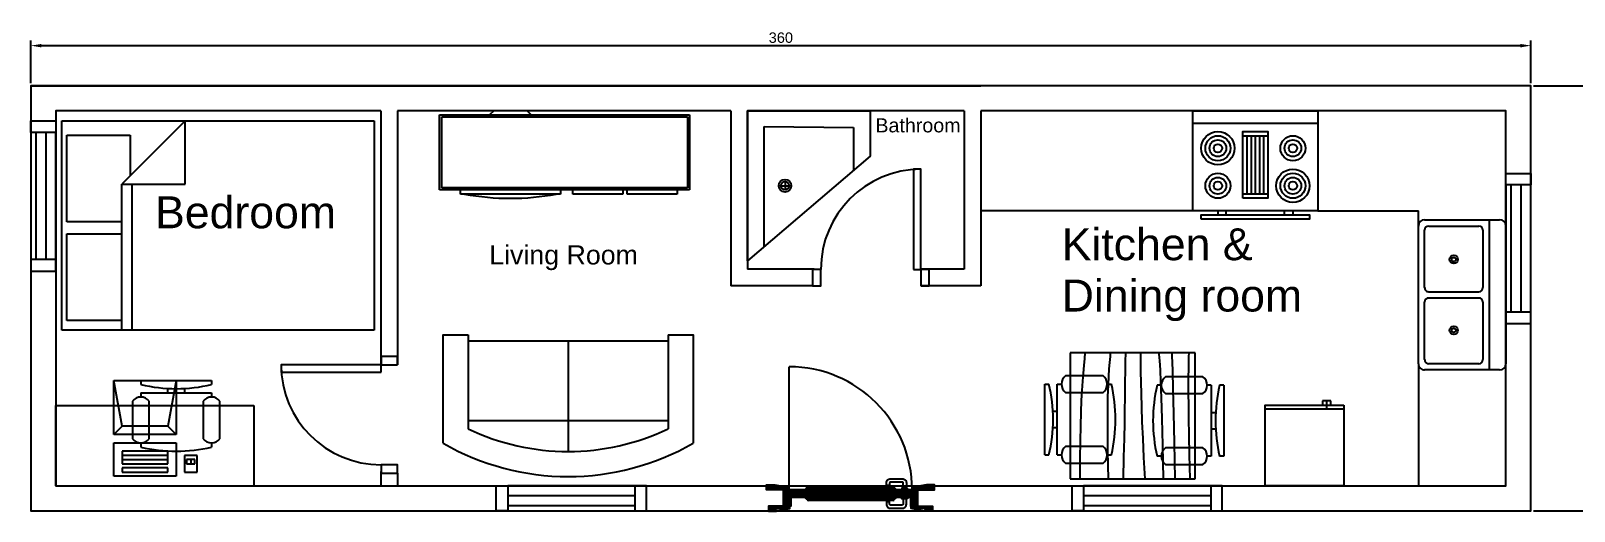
# Model space of a CAD drawing. Header units: inches. Extents: x -6116765 to 6074085, y -988255 to 3489801.
# Drawn here: x 150 to 520.4, y 398.2 to 513.4 of the extents above; entities that cross this region are included whole.
import ezdxf

# ---------------------------------------------------------------- set-up
doc = ezdxf.new("R2010")
doc.units = ezdxf.units.IN
doc.layers.add('Bathtub', color=30, linetype='Continuous', plot=False)
for name, color, linetype in [('Bed', 80, 'Continuous'), ('computer and desk', 10, 'Continuous'), ('Door', 6, 'Continuous'), ('Furnature', 4, 'Continuous'), ('Kitchen appliances', 11, 'Continuous'), ('Kitchen Counter', 51, 'Continuous'), ('measurements', 151, 'Continuous'), ('Text', 2, 'Continuous'), ('Wall', 7, 'Continuous'), ('Window', 5, 'Continuous')]:
    doc.layers.add(name, color=color, linetype=linetype)
doc.styles.get("Standard").update_dxf_attribs({"font": 'arial.ttf'})
doc.dimstyles.new('ISO-25', dxfattribs={"dimtxt": 2.5, "dimasz": 2.5, "dimexe": 1.25, "dimexo": 0.625, "dimtad": 1, "dimtxsty": 'Standard', "dimcen": 2.5, "dimadec": 0, "dimazin": 0, "dimtfac": 1, "dimtmove": 0, "dimatfit": 3, "dimfxl": 1, "dimarcsym": 0})

# ---------------------------------------------------------------- blocks, each defined once
blk = doc.blocks.new('D710')
blk.add_lwpolyline([(260, 0), (305, 0), (305, 610), (260, 610)], close=True)
at = {"color": 0}
blk.add_arc((305, 0), 610, 90, 180, dxfattribs=at)
blk = doc.blocks.new('A$C1D9C1F6A')
at = {"layer": 'Door', "color": 3}
for points in [[(0, 0), (50, 0), (50, 100), (0, 100)], [(660, 0), (710, 0), (710, 100), (660, 100)]]:
    blk.add_lwpolyline(points, close=True, dxfattribs=at)
at = {"layer": 'Door', "color": 8}
blk.add_blockref('D710', (355, 100), dxfattribs=at)
blk = doc.blocks.new('door bathroom 750 plan')
h = blk.add_hatch()
h.set_pattern_fill('LINE', color=8, scale=2, angle=45, style=0)
h.set_pattern_definition([(45, (368.1325, 26273.0836), (-4.490128, 4.490128), [])])
h.paths.add_polyline_path([(-377, -50), (-377, -4), (-365, -4), (-365, 50), (-410, 50), (-410, -50)])
edge = h.paths.add_edge_path()
edge.add_line((-457, 68), (-453, 68))
edge.add_line((-453, 68), (-453, 65))
edge.add_line((-453, 65), (-398, 65))
edge.add_line((-398, 65), (-398, 63))
edge.add_arc((-398, 60), 3, 0, 90, ccw=False)
edge.add_line((-395, 60), (-375, 60))
edge.add_line((-375, 60), (-375, 58))
edge.add_arc((-375, 55), 3, 0, 90, ccw=False)
edge.add_line((-372, 55), (-370, 55))
edge.add_line((-370, 55), (-370, 50))
edge.add_line((-370, 50), (-495, 50))
edge.add_line((-495, 50), (-495, 75))
edge.add_line((-495, 75), (-465, 75))
edge.add_line((-465, 75), (-465, 72))
edge.add_line((-465, 72), (-461, 72))
edge.add_arc((-457, 72), 4, 180, 270)
edge = h.paths.add_edge_path()
edge.add_line((-469, -68), (-465, -68))
edge.add_line((-465, -68), (-465, -65))
edge.add_line((-465, -65), (-410, -65))
edge.add_line((-410, -65), (-410, -63))
edge.add_arc((-410, -60), 3, 270, 360)
edge.add_line((-407, -60), (-387, -60))
edge.add_line((-387, -60), (-387, -58))
edge.add_arc((-387, -55), 3, 270, 360)
edge.add_line((-384, -55), (-382, -55))
edge.add_line((-382, -55), (-382, -50))
edge.add_line((-382, -50), (-507, -50))
edge.add_line((-507, -50), (-507, -75))
edge.add_line((-507, -75), (-477, -75))
edge.add_line((-477, -75), (-477, -72))
edge.add_line((-477, -72), (-473, -72))
edge.add_arc((-469, -72), 4, 90, 180, ccw=False)
h.paths.add_polyline_path([(-375, -49.5), (375, -49.5), (375, -4.5), (-375, -4.5)])
edge = h.paths.add_edge_path()
edge.add_arc((-240, 0.5), 5, 0, 90)
edge.add_line((-240, 5.5), (-250, 5.5))
edge.add_arc((-250, 10.5), 5, 180, 270, ccw=False)
edge.add_arc((-260, 10.5), 5, 360, 540)
edge.add_line((-265, 10.5), (-265, 5.5))
edge.add_line((-265, 5.5), (-270, 5.5))
edge.add_line((-270, 5.5), (-270, 0.5))
edge.add_line((-270, 0.5), (-275, 0.5))
edge.add_line((-275, 0.5), (-275, -4.5))
edge.add_line((-275, -4.5), (-235, -4.5))
edge.add_line((-235, -4.5), (-235, 0.5))
edge = h.paths.add_edge_path()
edge.add_line((-235, -54.5), (-235, -49.5))
edge.add_line((-235, -49.5), (-275, -49.5))
edge.add_line((-275, -49.5), (-275, -54.5))
edge.add_line((-275, -54.5), (-270, -54.5))
edge.add_line((-270, -54.5), (-270, -59.5))
edge.add_line((-270, -59.5), (-265, -59.5))
edge.add_line((-265, -59.5), (-265, -64.5))
edge.add_arc((-260, -64.5), 5, 180, 360)
edge.add_arc((-250, -64.5), 5, 90, 180, ccw=False)
edge.add_line((-250, -59.5), (-240, -59.5))
edge.add_arc((-240, -54.5), 5, 270, 360)
edge = h.paths.add_edge_path()
edge.add_line((270, 5.5), (265, 5.5))
edge.add_line((265, 5.5), (265, 10.5))
edge.add_arc((260, 10.5), 5, 0, 180)
edge.add_arc((250, 10.5), 5, -90, 0, ccw=False)
edge.add_line((250, 5.5), (240, 5.5))
edge.add_arc((240, 0.5), 5, 90, 180)
edge.add_line((235, 0.5), (235, -4.5))
edge.add_line((235, -4.5), (275, -4.5))
edge.add_line((275, -4.5), (275, 0.5))
edge.add_line((275, 0.5), (270, 0.5))
edge.add_line((270, 0.5), (270, 5.5))
edge = h.paths.add_edge_path()
edge.add_line((275, -49.5), (235, -49.5))
edge.add_line((235, -49.5), (235, -54.5))
edge.add_arc((240, -54.5), 5, 180, 270)
edge.add_line((240, -59.5), (250, -59.5))
edge.add_arc((250, -64.5), 5, 0, 90, ccw=False)
edge.add_arc((260, -64.5), 5, 180, 360)
edge.add_line((265, -64.5), (265, -59.5))
edge.add_line((265, -59.5), (270, -59.5))
edge.add_line((270, -59.5), (270, -54.5))
edge.add_line((270, -54.5), (275, -54.5))
edge.add_line((275, -54.5), (275, -49.5))
h.paths.add_polyline_path([(410, -50), (377, -50), (377, -4), (365, -4), (365, 50), (410, 50)])
edge = h.paths.add_edge_path()
edge.add_line((457, 68), (453, 68))
edge.add_line((453, 68), (453, 65))
edge.add_line((453, 65), (398, 65))
edge.add_line((398, 65), (398, 63))
edge.add_arc((398, 60), 3, 90, 180)
edge.add_line((395, 60), (375, 60))
edge.add_line((375, 60), (375, 58))
edge.add_arc((375, 55), 3, 90, 180)
edge.add_line((372, 55), (370, 55))
edge.add_line((370, 55), (370, 50))
edge.add_line((370, 50), (495, 50))
edge.add_line((495, 50), (495, 75))
edge.add_line((495, 75), (465, 75))
edge.add_line((465, 75), (465, 72))
edge.add_line((465, 72), (461, 72))
edge.add_arc((457, 72), 4, -90, 0, ccw=False)
edge = h.paths.add_edge_path()
edge.add_line((469, -68), (465, -68))
edge.add_line((465, -68), (465, -65))
edge.add_line((465, -65), (410, -65))
edge.add_line((410, -65), (410, -63))
edge.add_arc((410, -60), 3, 180, 270, ccw=False)
edge.add_line((407, -60), (387, -60))
edge.add_line((387, -60), (387, -58))
edge.add_arc((387, -55), 3, 180, 270, ccw=False)
edge.add_line((384, -55), (382, -55))
edge.add_line((382, -55), (382, -50))
edge.add_line((382, -50), (507, -50))
edge.add_line((507, -50), (507, -75))
edge.add_line((507, -75), (477, -75))
edge.add_line((477, -75), (477, -72))
edge.add_line((477, -72), (473, -72))
edge.add_arc((469, -72), 4, 360, 450)
at = {"color": 8}
for p, q in [((-260, 15.5), (260, 15.5)), ((-240, 5.5), (240, 5.5)), ((-260, -69.5), (260, -69.5)), ((-240, -59.5), (240, -59.5)), ((375, -49.5), (375, -799.5))]:
    blk.add_line(p, q, dxfattribs=at)
for points in [[(-495, 50), (-500, 50), (-500, 80), (-451, 80), (-370, 65), (-370, 55)], [(495, 50), (500, 50), (500, 80), (451, 80), (370, 65), (370, 55)], [(-507, -50), (-512, -50), (-512, -80), (-463, -80), (-382, -65), (-382, -55)], [(507, -50), (512, -50), (512, -80), (463, -80), (382, -65), (382, -55)]]:
    blk.add_lwpolyline(points, dxfattribs=at)
at = {"color": 0}
for points in [[(-457, 68), (-453, 68), (-453, 65), (-398, 65), (-398, 63, -0.414214), (-395, 60), (-375, 60), (-375, 58, -0.414214), (-372, 55), (-370, 55), (-370, 50), (-495, 50), (-495, 75), (-465, 75), (-465, 72), (-461, 72, 0.414214), (-457, 68)], [(457, 68), (453, 68), (453, 65), (398, 65), (398, 63, 0.414214), (395, 60), (375, 60), (375, 58, 0.414214), (372, 55), (370, 55), (370, 50), (495, 50), (495, 75), (465, 75), (465, 72), (461, 72, -0.414214), (457, 68)]]:
    blk.add_lwpolyline(points, format="xyb", dxfattribs=at)
for points in [[(-377, -50), (-377, -4), (-365, -4), (-365, 50), (-410, 50), (-410, -50), (-377, -50)], [(410, -50), (377, -50), (377, -4), (365, -4), (365, 50), (410, 50), (410, -50)]]:
    blk.add_lwpolyline(points, dxfattribs=at)
at = {"color": 8}
for points in [[(-347.5, 5.5), (-312.5, 5.5), (-312.5, -4.5), (-347.5, -4.5)], [(-347.5, -59.5), (-312.5, -59.5), (-312.5, -49.5), (-347.5, -49.5)]]:
    blk.add_lwpolyline(points, close=True, dxfattribs=at)
for points in [[(-243, 63), (-315, 63, 0.414214), (-340, 38), (-340, 5.5), (-320, 5.5), (-320, 38, -0.414214), (-315, 43), (-243, 43, -0.414214), (-238, 38), (-238, 23), (-218, 23), (-218, 38, 0.414214)], [(-243, -117), (-315, -117, -0.414214), (-340, -92), (-340, -59.5), (-320, -59.5), (-320, -92, 0.414214), (-315, -97), (-243, -97, 0.414214), (-238, -92), (-238, -77), (-218, -77), (-218, -92, -0.414214)]]:
    blk.add_lwpolyline(points, format="xyb", close=True, dxfattribs=at)
at = {"color": 0}
for points in [[(-235, 0.5, 0.414214), (-240, 5.5), (-250, 5.5, -0.414214), (-255, 10.5, 1), (-265, 10.5), (-265, 5.5), (-270, 5.5), (-270, 0.5), (-275, 0.5), (-275, -4.5), (-235, -4.5)], [(270, 5.5), (265, 5.5), (265, 10.5, 1), (255, 10.5, -0.414214), (250, 5.5), (240, 5.5, 0.414214), (235, 0.5), (235, -4.5), (275, -4.5), (275, 0.5), (270, 0.5)], [(-469, -68), (-465, -68), (-465, -65), (-410, -65), (-410, -63, 0.414214), (-407, -60), (-387, -60), (-387, -58, 0.414214), (-384, -55), (-382, -55), (-382, -50), (-507, -50), (-507, -75), (-477, -75), (-477, -72), (-473, -72, -0.414214), (-469, -68, -0.414214)], [(-235, -54.5), (-235, -49.5), (-275, -49.5), (-275, -54.5), (-270, -54.5), (-270, -59.5), (-265, -59.5), (-265, -64.5, 1), (-255, -64.5, -0.414214), (-250, -59.5), (-240, -59.5, 0.414214)], [(275, -49.5), (235, -49.5), (235, -54.5, 0.414214), (240, -59.5), (250, -59.5, -0.414214), (255, -64.5, 1), (265, -64.5), (265, -59.5), (270, -59.5), (270, -54.5), (275, -54.5)], [(469, -68), (465, -68), (465, -65), (410, -65), (410, -63, -0.414214), (407, -60), (387, -60), (387, -58, -0.414214), (384, -55), (382, -55), (382, -50), (507, -50), (507, -75), (477, -75), (477, -72), (473, -72, 0.414214), (469, -68, 0.414214)]]:
    blk.add_lwpolyline(points, format="xyb", close=True, dxfattribs=at)
blk.add_lwpolyline([(-375, -49.5), (375, -49.5), (375, -4.5), (-375, -4.5)], close=True, dxfattribs=at)
at = {"color": 8}
blk.add_arc((375, -49.5), 750, 180, 270, dxfattribs=at)
blk = doc.blocks.new('W810x120')
blk.add_line((-335, -152.4), (440, -152.4))
at = {"color": 3}
for points in [[(-405, 0), (-335, 0), (-335, -152.4), (-405, -152.4)], [(510, 0), (440, 0), (440, -152.4), (510, -152.4)]]:
    blk.add_lwpolyline(points, close=True, dxfattribs=at)
at = {"color": 0}
for points in [[(440, 0), (-335, 0)], [(440, -60), (-335, -60)], [(440, -120), (-335, -120)]]:
    blk.add_lwpolyline(points, dxfattribs=at)
blk = doc.blocks.new('Sink-double - 36 in top')
for p, q in [((-18, -4), (18, -4)), ((-0.75, -18.5), (-0.75, -6.5)), ((0.75, -6.5), (0.75, -18.5))]:
    blk.add_line(p, q)
for points in [[(-16.5, 0), (16.5, 0)], [(-18, -19.5), (-18, -1.5)], [(18, -1.5), (18, -19.5)], [(-16.5, -18.5), (-16.5, -6.5)], [(-15.5, -5.5), (-1.75, -5.5)], [(1.75, -5.5), (15.5, -5.5)], [(16.5, -6.5), (16.5, -18.5)], [(16.5, -21), (-16.5, -21)], [(-1.75, -19.5), (-15.5, -19.5)], [(15.5, -19.5), (1.75, -19.5)]]:
    blk.add_lwpolyline(points)
for centre, radius in [((-8.5, -12.5), 1), ((-8.5, -12.5), 0.5), ((8.5, -12.5), 1), ((8.5, -12.5), 0.5)]:
    blk.add_circle(centre, radius)
for centre, radius, start, end in [((-16.5, -1.5), 1.5, 90, 180), ((16.5, -1.5), 1.5, 0, 90), ((-15.5, -6.5), 1, 90, 180), ((-1.75, -6.5), 1, 0, 90), ((1.75, -6.5), 1, 90, 180), ((15.5, -6.5), 1, 0, 90), ((-15.5, -18.5), 1, 180, 270), ((-1.75, -18.5), 1, 270, 0), ((1.75, -18.5), 1, 180, 270), ((15.5, -18.5), 1, 270, 0), ((-16.5, -19.5), 1.5, 180, 270), ((16.5, -19.5), 1.5, 270, 0)]:
    blk.add_arc(centre, radius, start, end)
blk = doc.blocks.new('Refrigerator-2 door - 36 in top')
for p, q in [((21.64, -13.49), (21.64, -32.89)), ((2.75, -31.92), (21.64, -31.92)), ((5.84, -32.9), (5.84, -33.9)), ((6.84, -31.92), (6.84, -33.9)), ((7.84, -33.9), (7.84, -32.9)), ((5.84, -33.9), (7.84, -33.9))]:
    blk.add_line(p, q)
blk.add_lwpolyline([(2.75, -32.9), (2.75, -13.49), (21.64, -13.49), (21.64, -32.9)], close=True)
blk = doc.blocks.new('Range-Oven - 30 in top')
for p, q in [((0, -3), (30, -3)), ((12, -6), (18, -6)), ((13, -20), (13, -6)), ((14, -6), (14, -20)), ((15, -20), (15, -6)), ((16, -6), (16, -20)), ((17, -20), (17, -6)), ((18, -20), (12, -20)), ((6, -24), (6, -25)), ((8, -25), (8, -24)), ((22, -25), (22, -24)), ((24, -24), (24, -25))]:
    blk.add_line(p, q)
for points in [[(0, -24), (0, 0), (30, 0), (30, -24)], [(12, -21), (12, -5), (18, -5), (18, -21)], [(2, -26), (2, -25), (28, -25), (28, -26)]]:
    blk.add_lwpolyline(points, close=True)
for centre, radius in [((6, -9), 4), ((6, -9), 3), ((6, -9), 2), ((24, -9), 3), ((24, -9), 2), ((6, -9), 1), ((24, -9), 1), ((24, -18), 4), ((6, -18), 3), ((6, -18), 2), ((6, -18), 1), ((24, -18), 3), ((24, -18), 2), ((24, -18), 1)]:
    blk.add_circle(centre, radius)
blk = doc.blocks.new('Sofa - Roundback Loveseat 5 ft.')
at = {"linetype": 'Continuous'}
for p, q in [((0, -32.44198), (0, -5.99998)), ((-24, -33.99998), (-24, -11.46958)), ((-23.9998, -13.38178), (23.99986, -13.38178)), ((24.00004, -33.99998), (24.00004, -11.46958)), ((-24, -32.44198), (24.00004, -32.44198))]:
    blk.add_line(p, q, dxfattribs=at)
for points in [[(-24, -33.99998), (-30, -33.99998), (-30, -7.99998)], [(30.00004, -7.99998), (30.00004, -33.99998), (24.00004, -33.99998)]]:
    blk.add_lwpolyline(points, dxfattribs=at)
for centre, radius, start, end in [((0, -60.24998), 60.24998, 60.13715, 119.8628), ((0, -61.38438), 55.38444, 64.32083, 115.6792)]:
    blk.add_arc(centre, radius, start, end, dxfattribs=at)
blk = doc.blocks.new('Table - Rectangular Woodgrain 60 x 30 in.')
at = {"linetype": 'Continuous'}
for p, q in [((0, 0), (0, -30)), ((30.19, 0), (0, 0)), ((30.19, -30), (30.19, 0)), ((0, -30), (30.19, -30))]:
    blk.add_line(p, q, dxfattribs=at)
for points in [[(0, -2.4), (4.82, -2.42), (9.03, -2.47), (12.71, -2.55), (15.92, -2.65), (18.72, -2.77), (21.18, -2.91), (23.36, -3.05), (25.33, -3.2), (27.15, -3.35), (28.82, -3.5), (30.19, -3.62)], [(0, -9.2), (6.58, -9.09), (11.94, -9.04), (16.25, -9.04), (19.68, -9.09), (22.4, -9.18), (24.55, -9.28), (26.32, -9.41), (27.87, -9.53), (29.32, -9.66), (30.19, -9.73)], [(0, -12.8), (5.18, -12.93), (9.62, -13.03), (13.4, -13.11), (16.6, -13.16), (19.31, -13.2), (21.61, -13.22), (23.61, -13.24), (25.37, -13.27), (26.97, -13.29), (28.45, -13.33), (29.83, -13.37), (30.19, -13.38)], [(0, -18), (5.12, -17.73), (9.66, -17.51), (13.67, -17.33), (17.21, -17.2), (20.35, -17.1), (23.13, -17.03), (25.63, -16.99), (27.9, -16.97), (29.99, -16.96), (30.19, -16.96)], [(0, -22.4), (8.01, -22.25), (14.41, -22.1), (19.42, -21.95), (23.25, -21.81), (26.13, -21.67), (28.27, -21.53), (29.88, -21.39), (30.19, -21.36)], [(0, -25.2), (8.64, -25.05), (15.7, -24.9), (21.4, -24.76), (25.95, -24.62), (29.53, -24.5), (30.19, -24.47)], [(0, -28.8), (5.69, -28.67), (10.45, -28.57), (14.41, -28.5), (17.68, -28.46), (20.37, -28.44), (22.61, -28.43), (24.52, -28.45), (26.2, -28.47), (27.76, -28.49), (29.23, -28.53), (30.19, -28.55)]]:
    blk.add_lwpolyline(points, dxfattribs=at)
blk = doc.blocks.new('Chair - Desk')
at = {"linetype": 'Continuous'}
for p, q in [((-8.5, 0), (-8.5, -1)), ((-8.5, 0), (8.5, 0)), ((8.5, 0), (8.5, -1)), ((-8.5, -3), (-8.5, -4)), ((-8.5, -3), (8.5, -3)), ((-2, -3), (-2, -1.9355)), ((2, -1.9576), (2, -3)), ((8.5, -3), (8.5, -4)), ((-10.5, -5), (-10.5, -14)), ((-6.5, -14), (-6.5, -5)), ((6.5, -5), (6.5, -14)), ((10.5, -14), (10.5, -5)), ((-8.5, -15), (-8.5, -16)), ((8.5, -15), (8.5, -16))]:
    blk.add_line(p, q, dxfattribs=at)
for centre, radius, start, end in [((0, 34.625), 36.625, 256.5803, 283.4197), ((-8.5, -6.5), 2.5, 36.8699, 143.1301), ((8.5, -6.5), 2.5, 36.8699, 143.1301), ((-8.5, -12.5), 2.5, 216.8699, 323.1301), ((8.5, -12.5), 2.5, 216.8699, 323.1301), ((0, 19.625), 36.625, 256.5803, 283.4197)]:
    blk.add_arc(centre, radius, start, end, dxfattribs=at)
blk = doc.blocks.new('Bath Tub - 26 x 60 in.')
for p, q in [((25.44, -4), (25.44, -14.28)), ((8, -18), (10, -18)), ((9, -17), (9, -19))]:
    blk.add_line(p, q)
blk.add_lwpolyline([(0, -36), (0, 0), (29.44, 0), (29.44, -10.87)], close=True)
for points in [[(4, -32.59), (4, -3.75)], [(4, -3.75), (25.44, -4)]]:
    blk.add_lwpolyline(points)
for radius in [1.5, 1]:
    blk.add_circle((9, -18), radius)
blk = doc.blocks.new('Entertainment Center')
at = {"linetype": 'Continuous'}
for p, q in [((-4, 0), (-5, -1)), ((4, 0), (-4, 0)), ((5, -1), (4, 0)), ((-17, -19), (-17, -1)), ((-17, -1), (43, -1)), ((-16.5, -18.5), (-16.5, -1.5)), ((-16.5, -1.5), (42.5, -1.5)), ((42.5, -1.5), (42.5, -18.5)), ((43, -1), (43, -19)), ((42.5, -18.5), (-16.5, -18.5)), ((43, -19), (-17, -19)), ((-12, -20), (-12, -19)), ((12, -20), (-12, -20)), ((12, -19), (12, -20)), ((15, -20), (15, -19)), ((27, -20), (15, -20)), ((27, -19), (27, -20)), ((28, -20), (28, -19)), ((40, -20), (28, -20)), ((40, -19), (40, -20))]:
    blk.add_line(p, q, dxfattribs=at)
blk.add_arc((0, 40), 61, 259.6111, 280.3889, dxfattribs=at)
blk = doc.blocks.new('Bed - Queen')
at = {"linetype": 'Continuous'}
for p, q in [((9.78, 0), (60, 0)), ((9.78, -74.97), (9.78, 0)), ((12.12, -1.2), (32.92, -1.2)), ((12.12, -14.4), (12.12, -1.2)), ((32.92, -1.2), (32.92, -14.4)), ((35.78, -1.2), (56.58, -1.2)), ((35.78, -14.4), (35.78, -1.2)), ((56.58, -1.2), (56.58, -16.4)), ((60, 0), (60, -74.97)), ((9.78, -14.4), (44.8, -14.4)), ((60, -29.6), (44.8, -14.4)), ((44.8, -14.4), (44.8, -29.6)), ((44.8, -16.8), (9.78, -16.8)), ((56.58, -16.4), (46.8, -16.4)), ((44.8, -29.6), (60, -29.6)), ((60, -74.97), (9.78, -74.97))]:
    blk.add_line(p, q, dxfattribs=at)
blk = doc.blocks.new('Computer Terminal')
at = {"linetype": 'Continuous'}
for p, q in [((-10, 11.5), (5, 11.5)), ((-8, 0.5), (-10, 11.5)), ((-10, -1.5), (-10, 11.5)), ((5, 11.5), (3, 0.5)), ((5, 11.5), (5, -1.5)), ((-10, -1.5), (-8, 0.5)), ((3, 0.5), (-8, 0.5)), ((3, 0.5), (5, -1.5)), ((5, -1.5), (-10, -1.5)), ((-10, -11.5), (-10, -3.5)), ((-10, -3.5), (5, -3.5)), ((5, -3.5), (5, -11.5)), ((-8, -5.5), (-8, -8.5)), ((3, -5.5), (-8, -5.5)), ((3, -6.5), (-8, -6.5)), ((3, -8.5), (3, -5.5)), ((10, -6.5), (7, -6.5)), ((7, -6.5), (7, -10.5)), ((10, -10.5), (10, -6.5)), ((-8, -7.5), (3, -7.5)), ((-8, -8.5), (3, -8.5)), ((-8, -9.5), (-8, -10.5)), ((3, -9.5), (-8, -9.5)), ((-8, -10.5), (3, -10.5)), ((3, -10.5), (3, -9.5)), ((7, -10.5), (10, -10.5)), ((9.5, -7.5), (7.5, -7.5)), ((7.5, -7.5), (7.5, -8.5)), ((7.5, -8.5), (9.5, -8.5)), ((8.5, -7.5), (8.5, -8.5)), ((9.5, -8.5), (9.5, -7.5)), ((5, -11.5), (-10, -11.5))]:
    blk.add_line(p, q, dxfattribs=at)
blk = doc.blocks.new('*D424')
at = {"layer": 'Defpoints', "color": 0, "transparency": 16777216}
for p in [(510, 509.85), (150, 500.25), (510, 500.25)]:
    blk.add_point(p, dxfattribs=at)
at = {"layer": 'measurements', "color": 0, "lineweight": -2, "transparency": 16777216}
for p, q in [((150, 500.87), (150, 511.1)), ((152.5, 509.85), (507.5, 509.85)), ((510, 500.87), (510, 511.1))]:
    blk.add_line(p, q, dxfattribs=at)
at = {"layer": 'measurements', "color": 0, "transparency": 16777216}
for points in [[(152.5, 510.26), (152.5, 509.43), (150, 509.85)], [(507.5, 510.26), (507.5, 509.43), (510, 509.85)]]:
    blk.add_solid(points, dxfattribs=at)
at = {"layer": 'measurements', "color": 0, "transparency": 16777216, "insert": (330, 511.75), "char_height": 2.5, "attachment_point": 5}
blk.add_mtext('360', dxfattribs=at)
blk = doc.blocks.new('*D425')
at = {"layer": 'Defpoints', "color": 0, "transparency": 16777216}
for p in [(510, 500.25), (510, 398.25), (525.74, 398.25)]:
    blk.add_point(p, dxfattribs=at)
at = {"layer": 'measurements', "color": 0, "lineweight": -2, "transparency": 16777216}
for p, q in [((510.63, 500.25), (526.99, 500.25)), ((525.74, 497.75), (525.74, 400.75)), ((510.63, 398.25), (526.99, 398.25))]:
    blk.add_line(p, q, dxfattribs=at)
at = {"layer": 'measurements', "color": 0, "transparency": 16777216}
for points in [[(525.32, 497.75), (526.16, 497.75), (525.74, 500.25)], [(525.32, 400.75), (526.16, 400.75), (525.74, 398.25)]]:
    blk.add_solid(points, dxfattribs=at)
at = {"layer": 'measurements', "color": 0, "transparency": 16777216, "insert": (523.84, 449.25), "char_height": 2.5, "attachment_point": 5, "rotation": 90}
blk.add_mtext('102', dxfattribs=at)

msp = doc.modelspace()

# ---------------------------------------------------------------- linework, layer by layer
for p, q in [((150.004, 500.25), (234.004, 500.25)), ((234.004, 500.25), (378.004, 500.25)), ((322.004, 500.25), (374.004, 500.25)), ((156.004, 404.25), (156.004, 423.572)), ((234.004, 407.688), (234.004, 404.25)), ((238.004, 407.352), (238.004, 404.25))]:
    msp.add_line(p, q)
for points in [[(318.004, 500.25), (150.004, 500.25), (150.004, 398.25), (327.06, 398.25)], [(374.004, 500.25), (322.004, 500.25)], [(510.004, 398.25), (510.004, 500.25), (378.004, 500.25)], [(353.044, 398.25), (510.004, 398.25)]]:
    msp.add_lwpolyline(points)
at = {"layer": 'computer and desk'}
for p, q in [((156.004, 423.572), (203.544, 423.572)), ((203.544, 423.572), (203.544, 404.25))]:
    msp.add_line(p, q, dxfattribs=at)
at = {"layer": 'Kitchen Counter'}
for p, q in [((428.881, 470.25), (378.004, 470.25)), ((458.881, 470.25), (483.004, 470.25)), ((483.004, 466.58), (483.004, 470.25)), ((483.004, 433.58), (483.004, 404.25))]:
    msp.add_line(p, q, dxfattribs=at)
at = {"layer": 'Wall'}
for p, q in [((234.004, 494.25), (234.004, 433.337)), ((238.004, 494.25), (238.004, 433.337)), ((318.004, 494.25), (318.004, 452.25)), ((322.004, 494.25), (322.004, 456.25)), ((374.004, 494.25), (374.004, 456.25)), ((378.004, 494.25), (378.004, 452.25)), ((337.96, 456.25), (322.004, 456.25)), ((374.004, 456.25), (363.608, 456.25)), ((337.624, 452.25), (318.004, 452.25)), ((378.004, 452.25), (363.608, 452.25))]:
    msp.add_line(p, q, dxfattribs=at)
msp.add_lwpolyline([(150.004, 398.25), (510.004, 398.25), (510.004, 500.25), (150.004, 500.25)], close=True, dxfattribs=at)
for points in [[(234.004, 494.25), (156.004, 494.25), (156.004, 404.25), (504.004, 404.25), (504.004, 494.25), (378.004, 494.25)], [(318.004, 494.25), (238.004, 494.25)], [(374.004, 494.25), (322.004, 494.25)]]:
    msp.add_lwpolyline(points, dxfattribs=at)

# ---------------------------------------------------------------- block references
at = {"layer": 'Bathtub'}
msp.add_blockref('Bath Tub - 26 x 60 in.', (322.004, 494.25), dxfattribs=at)
at = {"layer": 'Bed', "rotation": 90}
msp.add_blockref('Bed - Queen', (157.432, 431.816), dxfattribs=at)
at = {"layer": 'computer and desk'}
msp.add_blockref('Computer Terminal', (179.893, 418.084), dxfattribs=at)
at = {"layer": 'Door', "xscale": 0.03937007874015748, "yscale": 0.03937007874015748, "zscale": 0.03937007874015748, "rotation": 180}
msp.add_blockref('door bathroom 750 plan', (346.745, 401.37), dxfattribs=at)
at = {"layer": 'Furnature'}
for name, p in [('Entertainment Center', (265.098, 494.25)), ('Chair - Desk', (184.893, 429.584))]:
    msp.add_blockref(name, p, dxfattribs=at)
for name, p, rotation in [('Sofa - Roundback Loveseat 5 ft.', (278.941, 406.51), 180), ('Table - Rectangular Woodgrain 60 x 30 in.', (399.415, 405.992), 90), ('Chair - Desk', (393.334, 420.188), 90), ('Chair - Desk', (436.307, 419.888), 270)]:
    msp.add_blockref(name, p, dxfattribs=dict(at, rotation=rotation))
at = {"layer": 'Kitchen appliances'}
msp.add_blockref('Range-Oven - 30 in top', (428.881, 494.25), dxfattribs=at)
for name, p, rotation in [('Sink-double - 36 in top', (504.004, 450.08), 270), ('Refrigerator-2 door - 36 in top', (467.849, 390.762), 180)]:
    msp.add_blockref(name, p, dxfattribs=dict(at, rotation=rotation))
at = {"layer": 'Window', "xscale": 0.03937007874015748, "yscale": 0.03937007874015748, "zscale": 0.03937007874015748}
for name, p, rotation in [('W810x120', (156.004, 475.858), 270), ('W810x120', (510.004, 463.269), 270), ('A$C1D9C1F6A', (238.004, 407.352), 90)]:
    msp.add_blockref(name, p, dxfattribs=dict(at, rotation=rotation))
for name, p in [('A$C1D9C1F6A', (337.624, 452.25)), ('W810x120', (277.642, 404.25)), ('W810x120', (415.846, 404.25))]:
    msp.add_blockref(name, p, dxfattribs=at)

# ---------------------------------------------------------------- texts
at = {"layer": 'Text'}
for s, height, p in [('Bathroom', 3.3755, (352.689, 489.052)), ('Bedroom', 7.6617, (179.811, 466.054)), ('Kitchen &', 7.6617, (397.403, 458.396)), ('Living Room', 4.59701, (260.004, 457.375)), ('Dining room', 7.66168, (397.403, 446.089))]:
    msp.add_text(s, height=height, dxfattribs=at).set_placement(p)

# ---------------------------------------------------------------- dimensions: what is measured, and where the dimension line sits
at = {"layer": 'measurements'}
dim = msp.add_linear_dim(base=(510.004, 509.848), p1=(150.004, 500.25), p2=(510.004, 500.25), dimstyle='ISO-25', dxfattribs=at)
dim.commit()
dim.dimension.update_dxf_attribs({"geometry": '*D424', "text_midpoint": (330.004, 511.75)})
dim = msp.add_linear_dim(base=(525.741, 398.25), p1=(510.004, 500.25), p2=(510.004, 398.25), angle=90, dimstyle='ISO-25', dxfattribs=at)
dim.commit()
dim.dimension.update_dxf_attribs({"geometry": '*D425', "text_midpoint": (523.839, 449.25)})

doc.saveas('drawing.dxf')
